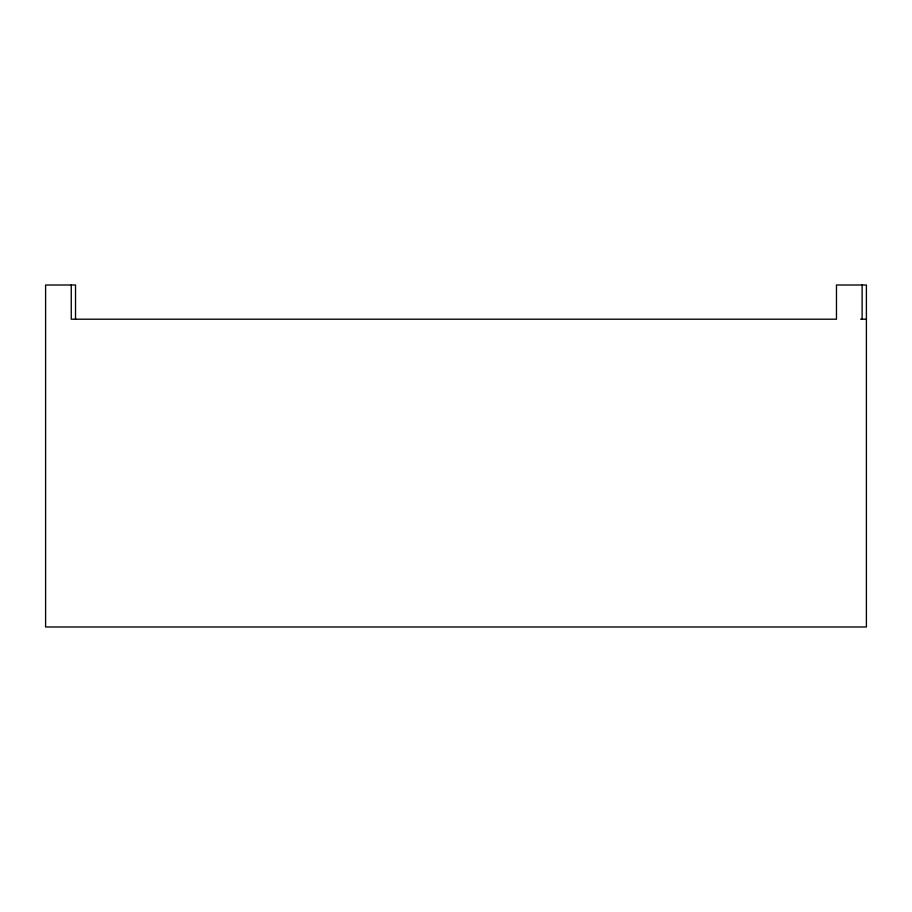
<?xml version="1.0" encoding="UTF-8"?>
<svg xmlns="http://www.w3.org/2000/svg" width="912" height="912" viewBox="0 0 912 912"><rect width="100%" height="100%" fill="white"/><g stroke="black" fill="none" stroke-linecap="round" stroke-linejoin="round"><path stroke-width="1.37" d="M860.7 319.2L866.4 319.2M862.125 285L862.125 319.2M75.525 319.2L75.525 285L45.6 285L45.6 627L866.4 627L866.4 285L836.475 285L836.475 319.2L71.25 319.2L71.25 285"/></g></svg>
